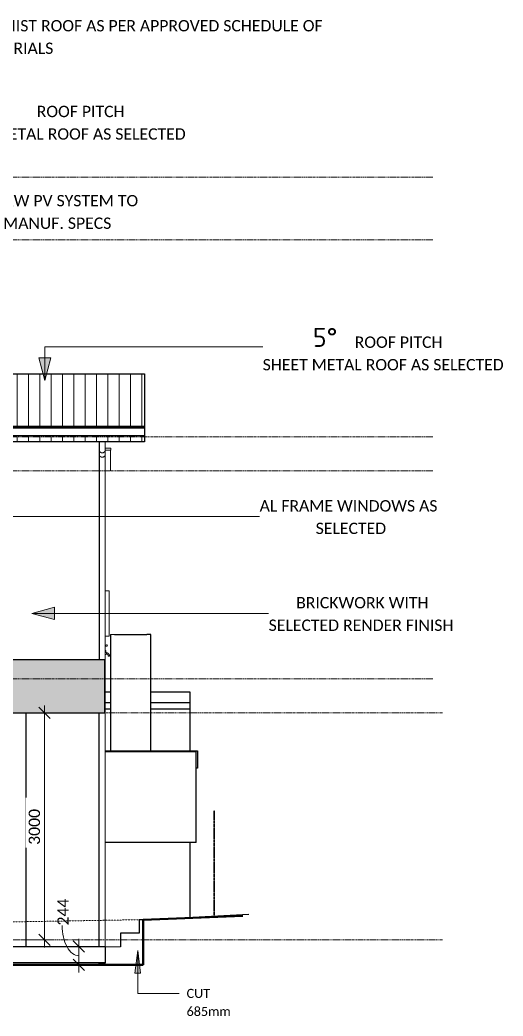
# Model space of a CAD drawing. Header units: millimetres. Extents: x -48840 to -22637, y 27782 to 43276.
# Drawn here: x -29024 to -22637, y 27884 to 41047 of the extents above; entities that cross this region are included whole.
import ezdxf

# ---------------------------------------------------------------- set-up
doc = ezdxf.new("R2010")
doc.units = ezdxf.units.MM
for name, pattern in [('Centre', [30, 12, -6, 6, -6]), ('Dash 2_5mm', [5, 2.5, -2.5]), ('Dash dot', [8, 4, -2, 0, -2])]:
    doc.linetypes.add(name, pattern=pattern)
for name, color, linetype, lineweight in [('A-ANNO-DIMS', 211, 'Continuous', 9), ('A-ANNO-DIMS-100', 211, 'Continuous', 9), ('A-ANNO-IDEN', 131, 'Continuous', 9), ('A-DETL', 90, 'Continuous', 9), ('A-DETL-MEDM', 33, 'Continuous', 25), ('A-DETL-THIN', 151, 'Continuous', 9), ('A-DETL-WIDE', 214, 'Continuous', 50), ('A-FLOR-LEVL', 51, 'Continuous', 9), ('A-GENM', 13, 'Continuous', 9), ('A-ROOF', 132, 'Continuous', 9), ('A-ROOF-IDEN', 132, 'Continuous', 9), ('A-ROOF-PATT', 132, 'Continuous', 9), ('A-WALL-PATT', 111, 'Continuous', 9), ('E-ELEC-FIXT', 91, 'Continuous', 9), ('G-ANNO-TEXT', 231, 'Continuous', 9), ('P-SANR-FIXT', 6, 'Continuous', 9), ('Q-SPCQ', 91, 'Continuous', 9)]:
    doc.layers.add(name, color=color, linetype=linetype, lineweight=lineweight)
doc.styles.add('Calibri', font='calibri.ttf', dxfattribs={"height": 150})
doc.styles.add('Calibri_1', font='calibri.ttf', dxfattribs={"height": 120})
doc.styles.add('ISOCPEUR_B', font='', dxfattribs={"height": 250})
doc.styles.get('ISOCPEUR_B').set_extended_font_data('ISOCPEUR', bold=True)
doc.dimstyles.new('1_5mm_Calibri_Orange', dxfattribs={"dimscale": 304.8, "dimtxt": 176.602264, "dimasz": 0.492126, "dimexe": 0.328084, "dimexo": 0.0625, "dimgap": 0, "dimtad": 1, "dimdec": 0, "dimzin": 0, "dimdsep": 46, "dimtxsty": 'Calibri', "dimblk1": 'OBLIQUE', "dimblk2": 'OBLIQUE', "dimsah": 1, "dimcen": 0.09, "dimdle": 0.328084, "dimazin": 0, "dimtfac": 1, "dimtdec": 4, "dimtix": 1, "dimtmove": 0, "dimatfit": 3, "dimfxl": 0.984252, "dimfxlon": 1, "dimtvp": 1, "dimtfill": 1, "dimtolj": 1, "dimtzin": 0, "dimarcsym": 2})
doc.dimstyles.new('1_5mm_Calibrii', dxfattribs={"dimscale": 304.8, "dimtxt": 176.602264, "dimasz": 0.492126, "dimexe": 0.328084, "dimexo": 0.0625, "dimgap": 0, "dimtad": 1, "dimdec": 0, "dimzin": 0, "dimdsep": 46, "dimtxsty": 'Calibri', "dimblk1": 'OBLIQUE', "dimblk2": 'OBLIQUE', "dimsah": 1, "dimcen": 0.09, "dimdle": 0.328084, "dimazin": 0, "dimtfac": 1, "dimtdec": 4, "dimtix": 1, "dimtmove": 1, "dimatfit": 3, "dimfxl": 0.984252, "dimfxlon": 1, "dimtvp": 1, "dimtolj": 1, "dimtzin": 0, "dimarcsym": 2})

# ---------------------------------------------------------------- blocks, each defined once
blk = doc.blocks.new('Meter box - Type 1-1980878-rear')
at = {"layer": 'E-ELEC-FIXT'}
for p, q in [((-27846, 33503), (-27895, 33503)), ((-27846, 33503), (-27846, 32903)), ((-27846, 32903), (-27895, 32903))]:
    blk.add_line(p, q, dxfattribs=at)
blk = doc.blocks.new('Downpipe - 450 Eave-1917928-rear')
at = {"layer": 'A-GENM'}
for p, q in [((-27975, 35474), (-27975, 35363)), ((-27895, 35363), (-27895, 35474)), ((-27975, 35363), (-27975, 35306)), ((-27975, 35306), (-27975, 32590)), ((-27895, 35306), (-27895, 35363)), ((-27895, 32340), (-27895, 35306)), ((-27900, 32340), (-27895, 32340))]:
    blk.add_line(p, q, dxfattribs=at)
for points, knots in [([(-27935, 35327), (-27938, 35327), (-27944, 35327), (-27950, 35329), (-27955, 35332), (-27959, 35334), (-27961, 35336), (-27964, 35338), (-27967, 35341), (-27969, 35344), (-27971, 35347), (-27972, 35349), (-27973, 35352), (-27974, 35354), (-27974, 35356), (-27975, 35359), (-27975, 35361), (-27975, 35363), (-27975, 35363)], [0, 0, 0, 0, 0.0833333, 0.125, 0.1666667, 0.2083333, 0.2291667, 0.25, 0.2916667, 0.3333333, 0.3541667, 0.375, 0.3958333, 0.4166667, 0.4375, 0.4583333, 0.4791667, 0.5, 0.5, 0.5, 0.5]), ([(-27935, 35269), (-27938, 35269), (-27944, 35270), (-27950, 35272), (-27955, 35274), (-27959, 35276), (-27961, 35278), (-27964, 35280), (-27967, 35283), (-27969, 35287), (-27971, 35289), (-27972, 35292), (-27973, 35294), (-27974, 35296), (-27974, 35298), (-27975, 35301), (-27975, 35303), (-27975, 35305), (-27975, 35306)], [0, 0, 0, 0, 0.0833333, 0.125, 0.1666667, 0.2083333, 0.2291667, 0.25, 0.2916667, 0.3333333, 0.3541667, 0.375, 0.3958333, 0.4166667, 0.4375, 0.4583333, 0.4791667, 0.5, 0.5, 0.5, 0.5]), ([(-27895, 35363), (-27895, 35363), (-27895, 35361), (-27895, 35359), (-27896, 35356), (-27896, 35354), (-27897, 35352), (-27898, 35349), (-27899, 35347), (-27900, 35345), (-27902, 35343), (-27904, 35340), (-27906, 35338), (-27909, 35336), (-27911, 35334), (-27915, 35332), (-27920, 35329), (-27926, 35327), (-27931, 35327), (-27935, 35327)], [0.5, 0.5, 0.5, 0.5, 0.5208333, 0.5416667, 0.5625, 0.5833333, 0.6041667, 0.625, 0.6458333, 0.6666667, 0.6875, 0.7083333, 0.75, 0.7708333, 0.7916667, 0.8333333, 0.875, 0.9166667, 1, 1, 1, 1]), ([(-27895, 35306), (-27895, 35305), (-27895, 35303), (-27895, 35301), (-27896, 35298), (-27896, 35296), (-27897, 35294), (-27898, 35292), (-27899, 35289), (-27900, 35287), (-27902, 35285), (-27904, 35283), (-27906, 35280), (-27909, 35278), (-27911, 35276), (-27915, 35274), (-27920, 35272), (-27926, 35270), (-27931, 35269), (-27935, 35269)], [0.5, 0.5, 0.5, 0.5, 0.5208333, 0.5416667, 0.5625, 0.5833333, 0.6041667, 0.625, 0.6458333, 0.6666667, 0.6875, 0.7083333, 0.75, 0.7708333, 0.7916667, 0.8333333, 0.875, 0.9166667, 1, 1, 1, 1])]:
    blk.add_open_spline(points, degree=3, knots=knots, dxfattribs=at)
blk = doc.blocks.new('Downpipe - RH DP-2028410-rear')
at = {"layer": 'A-GENM'}
for p, q in [((-27895, 35390), (-27822, 35390)), ((-27895, 35360), (-27822, 35360)), ((-27825, 35360), (-27825, 35093)), ((-27822, 35390), (-27822, 35360)), ((-27895, 35090), (-27825, 35090)), ((-27825, 35093), (-27825, 35090)), ((-27895, 31890), (-27895, 32340))]:
    blk.add_line(p, q, dxfattribs=at)
blk = doc.blocks.new('Downpipe - 450 Eave-1907276-rear')
at = {"layer": 'A-GENM'}
for p, q in [((-27900, 31890), (-27895, 31890)), ((-27895, 28804), (-27895, 31890)), ((-27975, 28580), (-27895, 28580)), ((-27895, 28580), (-27895, 28589))]:
    blk.add_line(p, q, dxfattribs=at)
blk = doc.blocks.new('Tap - Tap-1959228-rear')
at = {"layer": 'P-SANR-FIXT'}
for p, q in [((-27895, 32729), (-27895, 32748)), ((-27890, 32716), (-27895, 32716)), ((-27889, 32715), (-27895, 32715)), ((-27895, 32690), (-27893, 32690)), ((-27877, 32667), (-27895, 32659)), ((-27895, 32659), (-27877, 32667)), ((-27890, 32715), (-27890, 32716)), ((-27889, 32693), (-27889, 32715)), ((-27877, 32685), (-27877, 32686)), ((-27877, 32667), (-27877, 32683)), ((-27854, 32639), (-27838, 32638)), ((-27840, 32638), (-27838, 32638))]:
    blk.add_line(p, q, dxfattribs=at)
at = {"layer": 'P-SANR-FIXT', "flags": 128}
for points in [[(-27895, 32789), (-27888, 32787), (-27877, 32789), (-27870, 32788), (-27866, 32780)], [(-27866, 32780), (-27870, 32788), (-27877, 32789), (-27888, 32787), (-27895, 32789)], [(-27866, 32780), (-27870, 32772), (-27877, 32771), (-27888, 32773), (-27895, 32771)], [(-27895, 32771), (-27888, 32773), (-27877, 32771), (-27870, 32772), (-27866, 32780)], [(-27889, 32693), (-27883, 32690), (-27877, 32686)], [(-27877, 32686), (-27883, 32690), (-27889, 32693)], [(-27838, 32638), (-27838, 32639), (-27838, 32641), (-27838, 32643), (-27839, 32645), (-27839, 32647), (-27839, 32648), (-27839, 32650), (-27840, 32652), (-27840, 32654), (-27841, 32655), (-27842, 32657), (-27842, 32659), (-27843, 32660), (-27844, 32662), (-27845, 32663), (-27846, 32665), (-27847, 32666), (-27848, 32668), (-27849, 32669), (-27850, 32671), (-27851, 32672), (-27853, 32673), (-27854, 32674), (-27855, 32675), (-27857, 32677), (-27858, 32678), (-27860, 32679), (-27861, 32679), (-27863, 32680), (-27864, 32681), (-27866, 32682), (-27868, 32682), (-27869, 32683), (-27871, 32684), (-27873, 32684), (-27875, 32684), (-27876, 32685), (-27877, 32685)], [(-27877, 32669), (-27876, 32668), (-27875, 32668), (-27874, 32668), (-27872, 32667), (-27871, 32667), (-27870, 32666), (-27869, 32666), (-27868, 32665), (-27867, 32665), (-27866, 32664), (-27865, 32663), (-27865, 32662), (-27864, 32662), (-27863, 32661), (-27862, 32660), (-27861, 32659), (-27861, 32658), (-27860, 32657), (-27859, 32656), (-27859, 32655), (-27858, 32654), (-27857, 32653), (-27857, 32652), (-27857, 32651), (-27856, 32650), (-27856, 32649), (-27855, 32648), (-27855, 32647), (-27855, 32646), (-27855, 32645), (-27855, 32644), (-27854, 32642), (-27854, 32641), (-27854, 32640), (-27854, 32639), (-27854, 32639)]]:
    blk.add_lwpolyline(points, dxfattribs=at)
at = {"layer": 'P-SANR-FIXT'}
blk.add_open_spline([(-27889, 32693), (-27889, 32693), (-27890, 32693), (-27891, 32692), (-27892, 32691), (-27893, 32690)], degree=3, dxfattribs=at)
blk = doc.blocks.new('ACTRON UNIT - SRA171C-2646790-rear')
at = {"layer": 'A-DETL-MEDM'}
for p, q in [((-27825, 32926), (-27825, 31390)), ((-27775, 32926), (-27345, 32926)), ((-27295, 32926), (-27345, 32926)), ((-27295, 31390), (-27295, 32926)), ((-27895, 31380), (-26695, 31380)), ((-26695, 30180), (-26695, 31380)), ((-26695, 30180), (-27895, 30180))]:
    blk.add_line(p, q, dxfattribs=at)
at = {"layer": 'Q-SPCQ'}
blk.add_line((-27775, 32926), (-27825, 32926), dxfattribs=at)
blk = doc.blocks.new('DIMBLOCK8-rear')
at = {"layer": 'A-ANNO-DIMS-100'}
for p, q in [((-28244, 28804), (-28319, 28879)), ((-28244, 28460), (-28244, 28904)), ((-28244, 28804), (-28544, 28804)), ((-28244, 28804), (-28169, 28729)), ((-28244, 28804), (-28144, 28804)), ((-28244, 28560), (-28319, 28635)), ((-28244, 28560), (-28544, 28560)), ((-28244, 28560), (-28169, 28485)), ((-28244, 28560), (-28144, 28560))]:
    blk.add_line(p, q, dxfattribs=at)
blk.add_ellipse((-28244, 29081), major_axis=(0, 399), ratio=0.556273, start_param=1.570796, end_param=3.141593, dxfattribs=at)
at = {"layer": 'A-ANNO-DIMS-100', "color": 0, "insert": (-28529, 29081), "char_height": 150, "width": 437.74, "attachment_point": 1, "rotation": 90, "line_spacing_factor": 1.158048, "style": 'Calibri'}
blk.add_mtext('244', dxfattribs=at)
blk = doc.blocks.new('_Oblique')
at = {"color": 0, "linetype": 'ByBlock', "lineweight": -2}
blk.add_line((-0.5, -0.5), (0.5, 0.5), dxfattribs=at)
blk = doc.blocks.new('DIMBLOCK9-rear')
at = {"layer": 'A-ANNO-DIMS-100'}
for p, q in [((-28700, 28790), (-28700, 31990)), ((-28700, 31890), (-29000, 31890)), ((-28700, 31890), (-28775, 31965)), ((-28700, 31890), (-28625, 31815)), ((-28700, 31890), (-28600, 31890)), ((-28700, 28890), (-28775, 28965)), ((-28700, 28890), (-29000, 28890)), ((-28700, 28890), (-28625, 28815)), ((-28700, 28890), (-28600, 28890))]:
    blk.add_line(p, q, dxfattribs=at)
at = {"layer": 'A-ANNO-DIMS-100', "color": 0, "insert": (-28908, 30147), "char_height": 150, "width": 583.66, "attachment_point": 1, "rotation": 90, "line_spacing_factor": 1.158048, "style": 'Calibri', "bg_fill": 3, "box_fill_scale": 1.25, "bg_fill_color": 9, "bg_fill_true_color": 13158600, "bg_fill_transparency": 0}
blk.add_mtext('3000', dxfattribs=at)

msp = doc.modelspace()

# ---------------------------------------------------------------- hatches: boundary and pattern name
at = {"layer": 'A-ANNO-IDEN'}
msp.add_hatch(color=256, dxfattribs=at).paths.add_polyline_path([(-28868.2, 33204.7), (-28568.2, 33124.4), (-28568.2, 33285.2)])
at = {"layer": 'A-ROOF'}
h = msp.add_hatch(dxfattribs=at)
h.set_pattern_fill('FP_3', style=0, pattern_type=2)
h.set_pattern_definition([(90, (-33860.86, 1200), (-150, 9e-15), [])])
h.paths.add_polyline_path([(-32546.7, 35473.9), (-27375.4, 35473.9), (-27375.4, 35550.7), (-33955.4, 35550.7), (-33955.4, 35540), (-33888.7, 35540), (-33888.7, 35473.9), (-32858.5, 35473.9)])
at = {"layer": 'A-ROOF-IDEN'}
msp.add_hatch(color=256, dxfattribs=at).paths.add_polyline_path([(-28694.8, 36282.2), (-28614.4, 36582.2), (-28775.2, 36582.2)])
at = {"layer": 'A-ROOF-PATT'}
h = msp.add_hatch(dxfattribs=at)
h.set_pattern_fill('FP_4', style=0, pattern_type=2)
h.set_pattern_definition([(90, (-33860.86, 35145.45), (-150, 9e-15), [])])
h.paths.add_polyline_path([(-40180.4, 35413.2), (-33955.4, 35413.2), (-33955.4, 35675.6), (-27375.4, 35675.6), (-27375.4, 36371.2), (-30700.4, 36371.2), (-30700.4, 36341), (-34110.4, 36341), (-34110.4, 36141.1), (-34631.8, 36141.1), (-34631.7, 36068.4), (-34611.6, 36068.4), (-34611.6, 36011.6), (-35239.3, 36011.6), (-35239.3, 36068.4), (-35219.2, 36068.4), (-35219.1, 36141.1), (-37427, 36141.1), (-37426.9, 36101.7), (-37406.8, 36101.7), (-37406.8, 36044.8), (-38034.5, 36044.8), (-38034.5, 36101.7), (-38014.4, 36101.7), (-38014.4, 36141.1), (-38960.4, 36141.1), (-38960.4, 36526), (-38969.4, 36526), (-38972.7, 36521.7), (-38981, 36515.4), (-38990.6, 36511.4), (-39001, 36510), (-39011.3, 36511.4), (-39021, 36515.4), (-39029.3, 36521.7), (-39032.6, 36526), (-40180.4, 36526), (-40180.4, 35598.6)])
at = {"layer": 'A-WALL-PATT'}
h = msp.add_hatch(dxfattribs=at)
h.set_pattern_fill('FP_1', color=256, style=0, pattern_type=2)
h.set_pattern_definition([(0, (-33860.86, 1200), (406.4, 101.6), [33.528, -271.272, 33.528, -271.272, -1625.6]), (0, (-33860.86, 1200), (406.4, 101.6), [-609.6, 33.528, -576.072, 33.528, -271.272, -711.2]), (0, (-33860.86, 1200), (406.4, 101.6), [-1524, 33.528, -169.672, 33.528, -474.472]), (120, (-33708.46, 1250.8), (-291.18818, 301.15272), [33.528, -271.272, 33.528, -271.272, -1625.6]), (120, (-33708.46, 1250.8), (-291.18818, 301.15272), [-609.6, 33.528, -576.072, 33.528, -271.272, -711.2]), (120, (-33708.46, 1250.8), (-291.18818, 301.15272), [-1524, 33.528, -169.672, 33.528, -474.472]), (240, (-33657.66, 1454), (-115.21182, -402.75272), [33.528, -271.272, 33.528, -271.272, -1625.6]), (240, (-33657.66, 1454), (-115.21182, -402.75272), [-609.6, 33.528, -576.072, 33.528, -271.272, -711.2]), (240, (-33657.66, 1454), (-115.21182, -402.75272), [-1524, 33.528, -169.672, 33.528, -474.472])])
h.paths.add_polyline_path([(-39580.4, 31890), (-39514.1, 31890), (-39514.1, 32590), (-39580.4, 32590), (-39580.4, 32006.8)])
h.paths.add_polyline_path([(-39475.8, 31890), (-34674.1, 31890), (-34674.1, 32590), (-39475.8, 32590), (-39475.8, 31901.2)])
h.paths.add_polyline_path([(-34105.7, 31890), (-27900.4, 31890), (-27900.4, 32590), (-34635.8, 32590), (-34635.8, 31890), (-34417.5, 31890)])
at = {"layer": 'G-ANNO-TEXT'}
msp.add_hatch(color=7, dxfattribs=at).paths.add_polyline_path([(-27467, 28751.1), (-27506.5, 28451.1), (-27427.5, 28451.1)])

# ---------------------------------------------------------------- linework, layer by layer
at = {"layer": 'A-ANNO-IDEN'}
for p, q in [((-29943.7, 34484.6), (-25854.8, 34485.1)), ((-28568.2, 33285.2), (-28868.2, 33204.7)), ((-28868.2, 33204.7), (-25735.8, 33205.2)), ((-28868.2, 33204.7), (-28568.2, 33124.4)), ((-28568.2, 33124.4), (-28568.2, 33285.2))]:
    msp.add_line(p, q, dxfattribs=at)
at = {"layer": 'A-DETL', "linetype": 'Dash dot', "lineweight": 35}
msp.add_line((-26455.4, 29207.5), (-26455.4, 30600), dxfattribs=at)
at = {"layer": 'A-DETL', "linetype": 'Dash 2_5mm'}
msp.add_line((-27445.4, 29157.8), (-32526.4, 29069.1), dxfattribs=at)
at = {"layer": 'A-DETL-MEDM'}
for p, q in [((-30700.4, 36371.2), (-27375.4, 36371.2)), ((-27375.4, 36371.2), (-27375.4, 35473.9)), ((-27375.4, 35675.6), (-33955.4, 35675.6)), ((-27375.4, 35662.9), (-33955.4, 35662.9)), ((-27375.4, 35650.2), (-33955.4, 35650.2)), ((-27375.4, 35550.7), (-33955.4, 35550.7)), ((-27375.4, 35473.9), (-33888.7, 35473.9)), ((-27975.4, 35473.9), (-27975.4, 32590)), ((-27900.4, 32590), (-34635.8, 32590)), ((-27900.4, 31890), (-27900.4, 32590)), ((-27895.4, 32168), (-27825.4, 32168)), ((-27295.4, 32168), (-26775.4, 32168)), ((-26775.4, 32168), (-26775.4, 31390)), ((-27825.4, 32024), (-27895.4, 32024)), ((-26775.4, 32024), (-27295.4, 32024)), ((-34635.8, 31890), (-27900.4, 31890)), ((-28945.4, 31890), (-28945.4, 28804)), ((-27975.4, 28804), (-27975.4, 31890)), ((-27825.4, 31938), (-27895.4, 31938)), ((-26775.4, 31938), (-27295.4, 31938)), ((-27895.4, 31390), (-26675.4, 31390)), ((-26675.4, 31390), (-26675.4, 31160)), ((-26675.4, 31160), (-26695.4, 31160)), ((-26775.4, 30180), (-26775.4, 29180.9)), ((-27395.4, 29157.8), (-25998.7, 29231.6)), ((-27395.4, 29157.8), (-27445.4, 29157.8)), ((-27445.4, 29157.8), (-27445.4, 28977.8)), ((-27445.4, 28977.8), (-27695.4, 28977.8)), ((-27695.4, 28977.8), (-27695.4, 28797.8)), ((-34615, 28804), (-27895.4, 28804)), ((-27895.4, 28804), (-27895.4, 28589)), ((-27895.4, 28589), (-34614.9, 28589)), ((-27975.4, 28560), (-27975.4, 28589))]:
    msp.add_line(p, q, dxfattribs=at)
at = {"layer": 'A-DETL-THIN'}
msp.add_line((-27695.4, 28797.8), (-27945.4, 28797.8), dxfattribs=at)
at = {"layer": 'A-DETL-WIDE'}
for p, q in [((-26076.1, 29206.9), (-27395.4, 29157.8)), ((-27395.4, 29157.8), (-27395.4, 28560)), ((-27395.4, 28560), (-40868.3, 28560))]:
    msp.add_line(p, q, dxfattribs=at)
at = {"layer": 'A-FLOR-LEVL', "linetype": 'Centre'}
for p, q in [((-46688, 38970), (-23564.5, 38970)), ((-46688, 38140), (-23564.5, 38140)), ((-46688, 35540), (-23564.5, 35540)), ((-46688, 35090), (-23564.5, 35090)), ((-46688, 32340), (-23564.5, 32340)), ((-48512.7, 31890), (-23439, 31890)), ((-48512.7, 28890), (-23439, 28890))]:
    msp.add_line(p, q, dxfattribs=at)
at = {"layer": 'A-ROOF-IDEN'}
for p, q in [((-28694.8, 36726.9), (-25814.8, 36726.9)), ((-28694.8, 36282.2), (-28694.8, 36726.9)), ((-28614.4, 36582.2), (-28775.2, 36582.2)), ((-28775.2, 36582.2), (-28694.8, 36282.2)), ((-28694.8, 36282.2), (-28614.4, 36582.2))]:
    msp.add_line(p, q, dxfattribs=at)
at = {"layer": 'G-ANNO-TEXT', "color": 7}
for p, q in [((-27467, 28751.1), (-27506.5, 28451.1)), ((-27427.5, 28451.1), (-27467, 28751.1)), ((-27467, 28751.1), (-27467, 28183.8)), ((-27506.5, 28451.1), (-27427.5, 28451.1)), ((-27467, 28183.8), (-26920.4, 28183.8))]:
    msp.add_line(p, q, dxfattribs=at)

# ---------------------------------------------------------------- block references
at = {"layer": 'A-DETL-MEDM'}
msp.add_blockref('ACTRON UNIT - SRA171C-2646790-rear', (0, 0), dxfattribs=at)
at = {"layer": 'A-GENM'}
for name in ['Downpipe - 450 Eave-1917928-rear', 'Downpipe - RH DP-2028410-rear', 'Downpipe - 450 Eave-1907276-rear']:
    msp.add_blockref(name, (0, 0), dxfattribs=at)
at = {"layer": 'E-ELEC-FIXT'}
msp.add_blockref('Meter box - Type 1-1980878-rear', (0, 0), dxfattribs=at)
at = {"layer": 'P-SANR-FIXT'}
msp.add_blockref('Tap - Tap-1959228-rear', (0, 0), dxfattribs=at)

# ---------------------------------------------------------------- texts
at = {"layer": 'A-ANNO-IDEN', "char_height": 150, "attachment_point": 1, "style": 'Calibri'}
for s, insert, width in [('6.63KW PV SYSTEM TO', (-29642.1, 38733.4), 2765.822), ('MANUF. SPECS', (-29245.3, 38435.7), 1811.814), ('AL FRAME WINDOWS AS', (-25854.8, 34701.1), 2974.261), ('SELECTED', (-25113.9, 34403.4), 1186.497), ('BRICKWORK WITH', (-25372, 33421.2), 2212.657), ('SELECTED RENDER FINISH', (-25735.8, 33123.6), 3094.514)]:
    msp.add_mtext(s, dxfattribs=dict(at, insert=insert, width=width))
at = {"layer": 'A-ROOF-IDEN', "attachment_point": 1}
for s, insert, char_height, width, style in [('      ROOF PITCH', (-29118.1, 39912), 150, 1859.915, 'Calibri'), ('SHEET METAL ROOF AS SELECTED', (-30017.7, 39614.3), 150, 4040.505, 'Calibri'), ('5°', (-25151.6, 36976.5), 250, 416.877, 'ISOCPEUR_B'), ('      ROOF PITCH', (-24915.2, 36863.7), 150, 1859.915, 'Calibri'), ('SHEET METAL ROOF AS SELECTED', (-25814.8, 36566), 150, 4040.505, 'Calibri')]:
    msp.add_mtext(s, dxfattribs=dict(at, insert=insert, char_height=char_height, width=width, style=style))
at = {"layer": 'G-ANNO-TEXT', "color": 7, "attachment_point": 1}
for s, insert, char_height, width, style in [('COLORBOND SURFMIST ROOF AS PER APPROVED SCHEDULE OF ', (-31058.5, 41044.8), 150, 7736.284, 'Calibri'), ('FINISHES AND MATERIALS', (-31058.5, 40747.1), 150, 3126.581, 'Calibri'), ('CUT', (-26820.4, 28243.8), 120, 384.81, 'Calibri_1'), ('685mm', (-26820.4, 28005.7), 120, 729.536, 'Calibri_1')]:
    msp.add_mtext(s, dxfattribs=dict(at, insert=insert, char_height=char_height, width=width, style=style))

# ---------------------------------------------------------------- dimensions: what is measured, and where the dimension line sits
at = {"layer": 'A-ANNO-DIMS'}
dim = msp.add_linear_dim(base=(-28244.2, 28804), p1=(-28544.2, 28560), p2=(-28544.2, 28804), angle=90, dimstyle='1_5mm_Calibrii', override={"dimpost": '<>', "dimfxl": 244}, dxfattribs=at)
dim.commit()
dim.dimension.update_dxf_attribs({"geometry": 'DIMBLOCK8-rear', "text_midpoint": (-28429.2, 29299.7), "dimtype": 160, "text_rotation": 90})

# ---------------------------------------------------------------- next in the draw order: dimensions: what is measured, and where the dimension line sits
dim = msp.add_linear_dim(base=(-28699.7, 31890), p1=(-28999.7, 28890), p2=(-28999.7, 31890), angle=90, dimstyle='1_5mm_Calibri_Orange', override={"dimpost": '<>', "dimfxl": 3000}, dxfattribs=at)
dim.commit()
dim.dimension.update_dxf_attribs({"geometry": 'DIMBLOCK9-rear', "text_midpoint": (-28776.5, 30390)})

doc.saveas('drawing.dxf')
